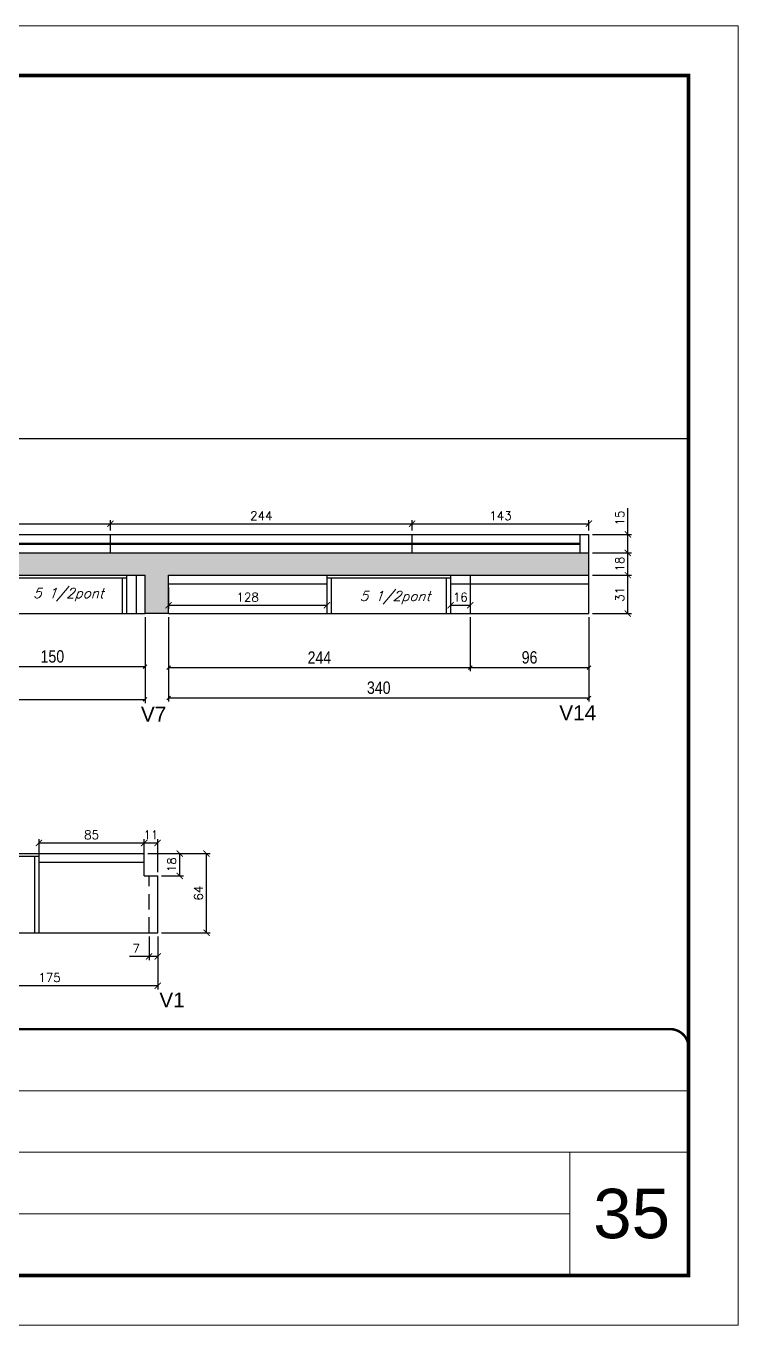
# Model space of a CAD drawing. Extents: x -10448 to -1189, y -11772 to 17235.
# Drawn here: x -6369 to -5793, y 6606 to 7656 of the extents above; entities that cross this region are included whole.
import ezdxf

# ---------------------------------------------------------------- set-up
doc = ezdxf.new("R2010")
doc.units = 0
for name, pattern in [('CONTINUO', [0]), ('DASHED', [0.75, 0.5, -0.25]), ('HIDDEN', [0.375, 0.25, -0.125])]:
    doc.linetypes.add(name, pattern=pattern)
for name, color, linetype in [('5', 5, 'Continuous'), ('COTA', 241, 'Continuous'), ('Painéis', 200, 'Continuous'), ('SARR_2.2x7', 40, 'Continuous'), ('SARR_3.5x7', 81, 'Continuous'), ('texto', 7, 'Continuous')]:
    doc.layers.add(name, color=color, linetype=linetype)
for name, color, linetype, lineweight in [('CARIMBO', 255, 'Continuous', 9), ('Folhas', 255, 'Continuous', 9), ('SARRAFO DE PRESSAO', 251, 'DASHED', 9)]:
    doc.layers.add(name, color=color, linetype=linetype, lineweight=lineweight)
doc.styles.add('ARIAL', font='arial.ttf')
doc.styles.add('COTA TECNICA', font='techl___.ttf', dxfattribs={"height": 10})
doc.styles.add('Romans', font='romans.shx')
doc.styles.get("Standard").update_dxf_attribs({"font": 'arial.ttf'})
doc.dimstyles.new('Cota Paínel', dxfattribs={"dimtxt": 7, "dimasz": 5, "dimexe": 3, "dimexo": 3, "dimgap": 3, "dimtad": 1, "dimdec": 1, "dimzin": 12, "dimdsep": 46, "dimtxsty": 'Romans', "dimblk": 'ARCHTICK', "dimcen": 0, "dimclrd": 4, "dimclre": 4, "dimclrt": 1, "dimadec": 1, "dimazin": 3, "dimtfac": 1, "dimtdec": 1, "dimtmove": 0, "dimatfit": 3, "dimldrblk": 'OBLIQUE', "dimfxl": 1, "dimtolj": 1, "dimtzin": 12, "dimarcsym": 0})
doc.dimstyles.new('PAINEL', dxfattribs={"dimtxt": 10, "dimasz": 3, "dimexe": 3, "dimexo": 3, "dimgap": 3, "dimtad": 1, "dimdec": 1, "dimzin": 12, "dimdsep": 46, "dimtxsty": 'COTA TECNICA', "dimblk1": 'OBLIQUE', "dimblk2": 'OBLIQUE', "dimsah": 1, "dimcen": 0.9, "dimclrd": 4, "dimclre": 4, "dimclrt": 240, "dimadec": 1, "dimazin": 3, "dimtfac": 1, "dimtdec": 1, "dimtmove": 0, "dimatfit": 3, "dimfxl": 1, "dimtolj": 1, "dimtzin": 12, "dimarcsym": 0})

# ---------------------------------------------------------------- blocks, each defined once
blk = doc.blocks.new('9999999999')
at = {"color": 30, "linetype": 'CONTINUO'}
for p, q in [((98564.6, 34379.6), (99584, 34379.6)), ((98564.6, 34329.8), (99488, 34329.8)), ((99584, 34329.8), (99488, 34329.8)), ((99488, 34329.8), (99488, 34230.2)), ((98564.6, 34280), (99488, 34280))]:
    blk.add_line(p, q, dxfattribs=at)
at = {"color": 30, "linetype": 'CONTINUO', "const_width": 2}
blk.add_lwpolyline([(99584, 34230.2), (99584, 34414.4, 0.414214), (99569, 34429.4), (98229, 34429.4, 0.414214), (98214, 34414.4), (98214, 34245.2, 0.414214), (98229, 34230.2), (99584, 34230.2)], format="xyb", dxfattribs=at)
at = {"layer": 'Folhas'}
blk.add_lwpolyline([(98139, 34190.2), (99624, 34190.2), (99624, 35240.2), (98139, 35240.2)], close=True, dxfattribs=at)
at = {"layer": 'Folhas', "color": 30, "const_width": 3}
blk.add_lwpolyline([(98214, 34230.2), (99584, 34230.2), (99584, 35200.2), (98214, 35200.2)], close=True, dxfattribs=at)
blk = doc.blocks.new('_Oblique')
at = {"color": 0, "linetype": 'ByBlock', "lineweight": -2}
blk.add_line((-0.5, -0.5), (0.5, 0.5), dxfattribs=at)
blk = doc.blocks.new('*D992')
at = {"layer": 'COTA', "color": 4, "linetype": 'ByBlock', "lineweight": -2, "transparency": 16777216}
for p, q in [((-6788.9, 7177.7), (-6788.9, 7108.3)), ((-6272.9, 7177.7), (-6272.9, 7108.3)), ((-6788.9, 7111.3), (-6272.9, 7111.3))]:
    blk.add_line(p, q, dxfattribs=at)
at = {"layer": 'Defpoints', "color": 0, "linetype": 'ByBlock', "transparency": 16777216}
for p in [(-6788.9, 7180.7), (-6272.9, 7180.7), (-6272.9, 7111.3)]:
    blk.add_point(p, dxfattribs=at)
at = {"layer": 'COTA', "color": 4, "linetype": 'ByBlock', "lineweight": -2, "transparency": 16777216, "xscale": 3, "yscale": 3, "zscale": 3, "rotation": 180}
blk.add_blockref('_Oblique', (-6788.9, 7111.3), dxfattribs=at)
at = {"layer": 'COTA', "color": 4, "linetype": 'ByBlock', "lineweight": -2, "transparency": 16777216, "xscale": 3, "yscale": 3, "zscale": 3}
blk.add_blockref('_Oblique', (-6272.9, 7111.3), dxfattribs=at)
at = {"layer": 'COTA', "color": 240, "linetype": 'ByBlock', "transparency": 16777216, "insert": (-6530.9, 7119.5), "char_height": 10, "attachment_point": 5, "style": 'COTA TECNICA'}
blk.add_mtext('\\A1;516', dxfattribs=at)
blk = doc.blocks.new('*D993')
at = {"layer": 'COTA', "color": 4, "linetype": 'ByBlock', "lineweight": -2, "transparency": 16777216}
for p, q in [((-6422.9, 7177.7), (-6422.9, 7134.8)), ((-6272.9, 7165.4), (-6272.9, 7134.8)), ((-6422.9, 7137.8), (-6272.9, 7137.8))]:
    blk.add_line(p, q, dxfattribs=at)
at = {"layer": 'Defpoints', "color": 0, "linetype": 'ByBlock', "transparency": 16777216}
for p in [(-6422.9, 7180.7), (-6272.9, 7168.4), (-6272.9, 7137.8)]:
    blk.add_point(p, dxfattribs=at)
at = {"layer": 'COTA', "color": 4, "linetype": 'ByBlock', "lineweight": -2, "transparency": 16777216, "xscale": 3, "yscale": 3, "zscale": 3, "rotation": 180}
blk.add_blockref('_Oblique', (-6422.9, 7137.8), dxfattribs=at)
at = {"layer": 'COTA', "color": 4, "linetype": 'ByBlock', "lineweight": -2, "transparency": 16777216, "xscale": 3, "yscale": 3, "zscale": 3}
blk.add_blockref('_Oblique', (-6272.9, 7137.8), dxfattribs=at)
at = {"layer": 'COTA', "color": 240, "linetype": 'ByBlock', "transparency": 16777216, "insert": (-6347.9, 7146), "char_height": 10, "attachment_point": 5, "style": 'COTA TECNICA'}
blk.add_mtext('\\A1;150', dxfattribs=at)
blk = doc.blocks.new('*D997')
at = {"layer": 'COTA', "color": 4, "linetype": 'ByBlock', "lineweight": -2, "transparency": 16777216}
for p, q in [((-6253.9, 7177.7), (-6253.9, 7134)), ((-6009.9, 7177.7), (-6009.9, 7134)), ((-6253.9, 7137), (-6009.9, 7137))]:
    blk.add_line(p, q, dxfattribs=at)
at = {"layer": 'Defpoints', "color": 0, "linetype": 'ByBlock', "transparency": 16777216}
for p in [(-6253.9, 7180.7), (-6009.9, 7180.7), (-6009.9, 7137)]:
    blk.add_point(p, dxfattribs=at)
at = {"layer": 'COTA', "color": 4, "linetype": 'ByBlock', "lineweight": -2, "transparency": 16777216, "xscale": 3, "yscale": 3, "zscale": 3, "rotation": 180}
blk.add_blockref('_Oblique', (-6253.9, 7137), dxfattribs=at)
at = {"layer": 'COTA', "color": 4, "linetype": 'ByBlock', "lineweight": -2, "transparency": 16777216, "xscale": 3, "yscale": 3, "zscale": 3}
blk.add_blockref('_Oblique', (-6009.9, 7137), dxfattribs=at)
at = {"layer": 'COTA', "color": 240, "linetype": 'ByBlock', "transparency": 16777216, "insert": (-6131.9, 7145.1), "char_height": 10, "attachment_point": 5, "style": 'COTA TECNICA'}
blk.add_mtext('\\A1;244', dxfattribs=at)
blk = doc.blocks.new('*D998')
at = {"layer": 'COTA', "color": 4, "linetype": 'ByBlock', "lineweight": -2, "transparency": 16777216}
for p, q in [((-6009.9, 7177.7), (-6009.9, 7134)), ((-5913.9, 7177.7), (-5913.9, 7134)), ((-6009.9, 7137), (-5913.9, 7137))]:
    blk.add_line(p, q, dxfattribs=at)
at = {"layer": 'Defpoints', "color": 0, "linetype": 'ByBlock', "transparency": 16777216}
for p in [(-6009.9, 7180.7), (-5913.9, 7180.7), (-5913.9, 7137)]:
    blk.add_point(p, dxfattribs=at)
at = {"layer": 'COTA', "color": 4, "linetype": 'ByBlock', "lineweight": -2, "transparency": 16777216, "xscale": 3, "yscale": 3, "zscale": 3, "rotation": 180}
blk.add_blockref('_Oblique', (-6009.9, 7137), dxfattribs=at)
at = {"layer": 'COTA', "color": 4, "linetype": 'ByBlock', "lineweight": -2, "transparency": 16777216, "xscale": 3, "yscale": 3, "zscale": 3}
blk.add_blockref('_Oblique', (-5913.9, 7137), dxfattribs=at)
at = {"layer": 'COTA', "color": 240, "linetype": 'ByBlock', "transparency": 16777216, "insert": (-5961.9, 7145.2), "char_height": 10, "attachment_point": 5, "style": 'COTA TECNICA'}
blk.add_mtext('\\A1;96', dxfattribs=at)
blk = doc.blocks.new('*D1001')
at = {"layer": 'COTA', "color": 4, "linetype": 'ByBlock', "lineweight": -2, "transparency": 16777216}
for p, q in [((-6253.9, 7177.7), (-6253.9, 7109.5)), ((-5913.9, 7177.7), (-5913.9, 7109.5)), ((-6253.9, 7112.5), (-5913.9, 7112.5))]:
    blk.add_line(p, q, dxfattribs=at)
at = {"layer": 'Defpoints', "color": 0, "linetype": 'ByBlock', "transparency": 16777216}
for p in [(-6253.9, 7180.7), (-5913.9, 7180.7), (-5913.9, 7112.5)]:
    blk.add_point(p, dxfattribs=at)
at = {"layer": 'COTA', "color": 4, "linetype": 'ByBlock', "lineweight": -2, "transparency": 16777216, "xscale": 3, "yscale": 3, "zscale": 3, "rotation": 180}
blk.add_blockref('_Oblique', (-6253.9, 7112.5), dxfattribs=at)
at = {"layer": 'COTA', "color": 4, "linetype": 'ByBlock', "lineweight": -2, "transparency": 16777216, "xscale": 3, "yscale": 3, "zscale": 3}
blk.add_blockref('_Oblique', (-5913.9, 7112.5), dxfattribs=at)
at = {"layer": 'COTA', "color": 240, "linetype": 'ByBlock', "transparency": 16777216, "insert": (-6083.9, 7120.7), "char_height": 10, "attachment_point": 5, "style": 'COTA TECNICA'}
blk.add_mtext('\\A1;340', dxfattribs=at)
blk = doc.blocks.new('_ArchTick')
at = {"color": 0, "linetype": 'ByBlock', "const_width": 0.15}
blk.add_lwpolyline([(-0.5, -0.5), (0.5, 0.5)], dxfattribs=at)
blk = doc.blocks.new('*D999')
at = {"layer": 'COTA', "color": 4, "lineweight": -2, "transparency": 16777216}
for p, q in [((-5910.9, 7211.7), (-5879.4, 7211.7)), ((-5882.4, 7180.7), (-5882.4, 7211.7)), ((-5910.9, 7180.7), (-5879.4, 7180.7))]:
    blk.add_line(p, q, dxfattribs=at)
at = {"layer": 'Defpoints', "color": 0, "transparency": 16777216}
for p in [(-5913.9, 7211.7), (-5882.4, 7211.7), (-5913.9, 7180.7)]:
    blk.add_point(p, dxfattribs=at)
at = {"layer": 'COTA', "color": 4, "lineweight": -2, "transparency": 16777216, "xscale": 5, "yscale": 5, "zscale": 5}
for p, rotation in [((-5882.4, 7211.7), 90), ((-5882.4, 7180.7), 270)]:
    blk.add_blockref('_ArchTick', p, dxfattribs=dict(at, rotation=rotation))
at = {"layer": 'COTA', "color": 1, "transparency": 16777216, "insert": (-5888.9, 7196.2), "char_height": 7, "attachment_point": 5, "rotation": 90, "style": 'Romans'}
blk.add_mtext('\\A1;31', dxfattribs=at)
blk = doc.blocks.new('*D1000')
at = {"layer": 'COTA', "color": 4, "lineweight": -2, "transparency": 16777216}
for p, q in [((-5910.9, 7229.7), (-5879.4, 7229.7)), ((-5882.4, 7211.7), (-5882.4, 7229.7)), ((-5910.9, 7211.7), (-5879.4, 7211.7))]:
    blk.add_line(p, q, dxfattribs=at)
at = {"layer": 'Defpoints', "color": 0, "transparency": 16777216}
for p in [(-5913.9, 7229.7), (-5882.4, 7229.7), (-5913.9, 7211.7)]:
    blk.add_point(p, dxfattribs=at)
at = {"layer": 'COTA', "color": 4, "lineweight": -2, "transparency": 16777216, "xscale": 5, "yscale": 5, "zscale": 5}
for p, rotation in [((-5882.4, 7229.7), 90), ((-5882.4, 7211.7), 270)]:
    blk.add_blockref('_ArchTick', p, dxfattribs=dict(at, rotation=rotation))
at = {"layer": 'COTA', "color": 1, "transparency": 16777216, "insert": (-5888.9, 7220.7), "char_height": 7, "attachment_point": 5, "rotation": 90, "style": 'Romans'}
blk.add_mtext('\\A1;18', dxfattribs=at)
blk = doc.blocks.new('*D1002')
at = {"layer": 'COTA', "color": 4, "lineweight": -2, "transparency": 16777216}
for p, q in [((-6253.9, 7201.7), (-6253.9, 7184.4)), ((-6125.9, 7201.7), (-6125.9, 7184.4)), ((-6253.9, 7187.4), (-6125.9, 7187.4))]:
    blk.add_line(p, q, dxfattribs=at)
at = {"layer": 'Defpoints', "color": 0, "transparency": 16777216}
for p in [(-6253.9, 7204.7), (-6125.9, 7204.7), (-6125.9, 7187.4)]:
    blk.add_point(p, dxfattribs=at)
at = {"layer": 'COTA', "color": 4, "lineweight": -2, "transparency": 16777216, "xscale": 5, "yscale": 5, "zscale": 5, "rotation": 180}
blk.add_blockref('_ArchTick', (-6253.9, 7187.4), dxfattribs=at)
at = {"layer": 'COTA', "color": 4, "lineweight": -2, "transparency": 16777216, "xscale": 5, "yscale": 5, "zscale": 5}
blk.add_blockref('_ArchTick', (-6125.9, 7187.4), dxfattribs=at)
at = {"layer": 'COTA', "color": 1, "transparency": 16777216, "insert": (-6189.9, 7193.9), "char_height": 7, "attachment_point": 5, "style": 'Romans'}
blk.add_mtext('\\A1;128', dxfattribs=at)
blk = doc.blocks.new('*D1003')
at = {"layer": 'COTA', "color": 4, "lineweight": -2, "transparency": 16777216}
for p, q in [((-6025.9, 7201.7), (-6025.9, 7184.4)), ((-6009.9, 7201.7), (-6009.9, 7184.4)), ((-6025.9, 7187.4), (-6009.9, 7187.4))]:
    blk.add_line(p, q, dxfattribs=at)
at = {"layer": 'Defpoints', "color": 0, "transparency": 16777216}
for p in [(-6025.9, 7204.7), (-6009.9, 7204.7), (-6009.9, 7187.4)]:
    blk.add_point(p, dxfattribs=at)
at = {"layer": 'COTA', "color": 4, "lineweight": -2, "transparency": 16777216, "xscale": 5, "yscale": 5, "zscale": 5, "rotation": 180}
blk.add_blockref('_ArchTick', (-6025.9, 7187.4), dxfattribs=at)
at = {"layer": 'COTA', "color": 4, "lineweight": -2, "transparency": 16777216, "xscale": 5, "yscale": 5, "zscale": 5}
blk.add_blockref('_ArchTick', (-6009.9, 7187.4), dxfattribs=at)
at = {"layer": 'COTA', "color": 1, "transparency": 16777216, "insert": (-6017.9, 7193.9), "char_height": 7, "attachment_point": 5, "style": 'Romans'}
blk.add_mtext('\\A1;16', dxfattribs=at)
blk = doc.blocks.new('*D1004')
at = {"layer": 'COTA', "color": 4, "lineweight": -2, "transparency": 16777216}
for p, q in [((-5882.4, 7244.7), (-5882.4, 7266)), ((-5910.9, 7244.7), (-5879.4, 7244.7)), ((-5882.4, 7229.7), (-5882.4, 7244.7)), ((-5910.9, 7229.7), (-5879.4, 7229.7))]:
    blk.add_line(p, q, dxfattribs=at)
at = {"layer": 'Defpoints', "color": 0, "transparency": 16777216}
for p in [(-5913.9, 7244.7), (-5882.4, 7244.7), (-5913.9, 7229.7)]:
    blk.add_point(p, dxfattribs=at)
at = {"layer": 'COTA', "color": 4, "lineweight": -2, "transparency": 16777216, "xscale": 5, "yscale": 5, "zscale": 5}
for p, rotation in [((-5882.4, 7244.7), 90), ((-5882.4, 7229.7), 270)]:
    blk.add_blockref('_ArchTick', p, dxfattribs=dict(at, rotation=rotation))
at = {"layer": 'COTA', "color": 1, "transparency": 16777216, "insert": (-5888.9, 7257.9), "char_height": 7, "attachment_point": 5, "rotation": 90, "style": 'Romans'}
blk.add_mtext('\\A1;15', dxfattribs=at)
blk = doc.blocks.new('*D1006')
at = {"layer": 'COTA', "color": 4, "lineweight": -2, "transparency": 16777216}
for p, q in [((-6544.9, 7247.7), (-6544.9, 7256.3)), ((-6300.9, 7247.7), (-6300.9, 7256.3)), ((-6544.9, 7253.3), (-6300.9, 7253.3))]:
    blk.add_line(p, q, dxfattribs=at)
at = {"layer": 'Defpoints', "color": 0, "transparency": 16777216}
for p in [(-6300.9, 7253.3), (-6544.9, 7244.7), (-6300.9, 7244.7)]:
    blk.add_point(p, dxfattribs=at)
at = {"layer": 'COTA', "color": 4, "lineweight": -2, "transparency": 16777216, "xscale": 5, "yscale": 5, "zscale": 5, "rotation": 180}
blk.add_blockref('_ArchTick', (-6544.9, 7253.3), dxfattribs=at)
at = {"layer": 'COTA', "color": 4, "lineweight": -2, "transparency": 16777216, "xscale": 5, "yscale": 5, "zscale": 5}
blk.add_blockref('_ArchTick', (-6300.9, 7253.3), dxfattribs=at)
at = {"layer": 'COTA', "color": 1, "transparency": 16777216, "insert": (-6422.9, 7259.8), "char_height": 7, "attachment_point": 5, "style": 'Romans'}
blk.add_mtext('\\A1;244', dxfattribs=at)
blk = doc.blocks.new('*D1007')
at = {"layer": 'COTA', "color": 4, "lineweight": -2, "transparency": 16777216}
for p, q in [((-6300.9, 7247.7), (-6300.9, 7256.3)), ((-6056.9, 7247.7), (-6056.9, 7256.3)), ((-6300.9, 7253.3), (-6056.9, 7253.3))]:
    blk.add_line(p, q, dxfattribs=at)
at = {"layer": 'Defpoints', "color": 0, "transparency": 16777216}
for p in [(-6056.9, 7253.3), (-6300.9, 7244.7), (-6056.9, 7244.7)]:
    blk.add_point(p, dxfattribs=at)
at = {"layer": 'COTA', "color": 4, "lineweight": -2, "transparency": 16777216, "xscale": 5, "yscale": 5, "zscale": 5, "rotation": 180}
blk.add_blockref('_ArchTick', (-6300.9, 7253.3), dxfattribs=at)
at = {"layer": 'COTA', "color": 4, "lineweight": -2, "transparency": 16777216, "xscale": 5, "yscale": 5, "zscale": 5}
blk.add_blockref('_ArchTick', (-6056.9, 7253.3), dxfattribs=at)
at = {"layer": 'COTA', "color": 1, "transparency": 16777216, "insert": (-6178.9, 7259.8), "char_height": 7, "attachment_point": 5, "style": 'Romans'}
blk.add_mtext('\\A1;244', dxfattribs=at)
blk = doc.blocks.new('*D1008')
at = {"layer": 'COTA', "color": 4, "lineweight": -2, "transparency": 16777216}
for p, q in [((-6056.9, 7247.7), (-6056.9, 7256.3)), ((-5913.9, 7247.7), (-5913.9, 7256.3)), ((-6056.9, 7253.3), (-5913.9, 7253.3))]:
    blk.add_line(p, q, dxfattribs=at)
at = {"layer": 'Defpoints', "color": 0, "transparency": 16777216}
for p in [(-5913.9, 7253.3), (-6056.9, 7244.7), (-5913.9, 7244.7)]:
    blk.add_point(p, dxfattribs=at)
at = {"layer": 'COTA', "color": 4, "lineweight": -2, "transparency": 16777216, "xscale": 5, "yscale": 5, "zscale": 5, "rotation": 180}
blk.add_blockref('_ArchTick', (-6056.9, 7253.3), dxfattribs=at)
at = {"layer": 'COTA', "color": 4, "lineweight": -2, "transparency": 16777216, "xscale": 5, "yscale": 5, "zscale": 5}
blk.add_blockref('_ArchTick', (-5913.9, 7253.3), dxfattribs=at)
at = {"layer": 'COTA', "color": 1, "transparency": 16777216, "insert": (-5985.4, 7259.8), "char_height": 7, "attachment_point": 5, "style": 'Romans'}
blk.add_mtext('\\A1;143', dxfattribs=at)
blk = doc.blocks.new('*D1010')
at = {"layer": 'COTA', "color": 4, "lineweight": -2, "transparency": 16777216}
for p, q in [((-6437.7, 6919.7), (-6437.7, 6876.9)), ((-6262.7, 6919.7), (-6262.7, 6876.9)), ((-6262.7, 6879.9), (-6437.7, 6879.9))]:
    blk.add_line(p, q, dxfattribs=at)
at = {"layer": 'Defpoints', "color": 0, "transparency": 16777216}
for p in [(-6437.7, 6922.7), (-6262.7, 6922.7), (-6437.7, 6879.9)]:
    blk.add_point(p, dxfattribs=at)
at = {"layer": 'COTA', "color": 4, "lineweight": -2, "transparency": 16777216, "xscale": 5, "yscale": 5, "zscale": 5, "rotation": 180}
blk.add_blockref('_ArchTick', (-6437.7, 6879.9), dxfattribs=at)
at = {"layer": 'COTA', "color": 4, "lineweight": -2, "transparency": 16777216, "xscale": 5, "yscale": 5, "zscale": 5}
blk.add_blockref('_ArchTick', (-6262.7, 6879.9), dxfattribs=at)
at = {"layer": 'COTA', "color": 1, "transparency": 16777216, "insert": (-6350.2, 6886.4), "char_height": 7, "attachment_point": 5, "style": 'Romans'}
blk.add_mtext('\\A1;175', dxfattribs=at)
blk = doc.blocks.new('*D1012')
at = {"layer": 'COTA', "color": 4, "lineweight": -2, "transparency": 16777216}
for p, q in [((-6269.7, 6919.7), (-6269.7, 6900.6)), ((-6262.7, 6919.7), (-6262.7, 6900.6)), ((-6269.7, 6903.6), (-6285.4, 6903.6)), ((-6262.7, 6903.6), (-6269.7, 6903.6))]:
    blk.add_line(p, q, dxfattribs=at)
at = {"layer": 'Defpoints', "color": 0, "transparency": 16777216}
for p in [(-6269.7, 6922.7), (-6262.7, 6922.7), (-6269.7, 6903.6)]:
    blk.add_point(p, dxfattribs=at)
at = {"layer": 'COTA', "color": 4, "lineweight": -2, "transparency": 16777216, "xscale": 5, "yscale": 5, "zscale": 5, "rotation": 180}
blk.add_blockref('_ArchTick', (-6269.7, 6903.6), dxfattribs=at)
at = {"layer": 'COTA', "color": 4, "lineweight": -2, "transparency": 16777216, "xscale": 5, "yscale": 5, "zscale": 5}
blk.add_blockref('_ArchTick', (-6262.7, 6903.6), dxfattribs=at)
at = {"layer": 'COTA', "color": 1, "transparency": 16777216, "insert": (-6280.1, 6910.1), "char_height": 7, "attachment_point": 5, "style": 'Romans'}
blk.add_mtext('\\A1;7', dxfattribs=at)
blk = doc.blocks.new('*D1013')
at = {"layer": 'COTA', "color": 4, "lineweight": -2, "transparency": 16777216}
for p, q in [((-6358.7, 6982.7), (-6358.7, 6998.3)), ((-6358.7, 6995.3), (-6273.7, 6995.3)), ((-6273.7, 6982.7), (-6273.7, 6998.3))]:
    blk.add_line(p, q, dxfattribs=at)
at = {"layer": 'Defpoints', "color": 0, "transparency": 16777216}
for p in [(-6273.7, 6995.3), (-6358.7, 6979.7), (-6273.7, 6979.7)]:
    blk.add_point(p, dxfattribs=at)
at = {"layer": 'COTA', "color": 4, "lineweight": -2, "transparency": 16777216, "xscale": 5, "yscale": 5, "zscale": 5, "rotation": 180}
blk.add_blockref('_ArchTick', (-6358.7, 6995.3), dxfattribs=at)
at = {"layer": 'COTA', "color": 4, "lineweight": -2, "transparency": 16777216, "xscale": 5, "yscale": 5, "zscale": 5}
blk.add_blockref('_ArchTick', (-6273.7, 6995.3), dxfattribs=at)
at = {"layer": 'COTA', "color": 1, "transparency": 16777216, "insert": (-6316.2, 7001.8), "char_height": 7, "attachment_point": 5, "style": 'Romans'}
blk.add_mtext('\\A1;85', dxfattribs=at)
blk = doc.blocks.new('*D1014')
at = {"layer": 'COTA', "color": 4, "lineweight": -2, "transparency": 16777216}
for p, q in [((-6273.7, 6982.7), (-6273.7, 6998.3)), ((-6273.7, 6995.3), (-6262.7, 6995.3)), ((-6262.7, 6971.7), (-6262.7, 6998.3))]:
    blk.add_line(p, q, dxfattribs=at)
at = {"layer": 'Defpoints', "color": 0, "transparency": 16777216}
for p in [(-6262.7, 6995.3), (-6273.7, 6979.7), (-6262.7, 6968.7)]:
    blk.add_point(p, dxfattribs=at)
at = {"layer": 'COTA', "color": 4, "lineweight": -2, "transparency": 16777216, "xscale": 5, "yscale": 5, "zscale": 5, "rotation": 180}
blk.add_blockref('_ArchTick', (-6273.7, 6995.3), dxfattribs=at)
at = {"layer": 'COTA', "color": 4, "lineweight": -2, "transparency": 16777216, "xscale": 5, "yscale": 5, "zscale": 5}
blk.add_blockref('_ArchTick', (-6262.7, 6995.3), dxfattribs=at)
at = {"layer": 'COTA', "color": 1, "transparency": 16777216, "insert": (-6268.2, 7001.8), "char_height": 7, "attachment_point": 5, "style": 'Romans'}
blk.add_mtext('\\A1;11', dxfattribs=at)
blk = doc.blocks.new('*D1017')
at = {"layer": 'COTA', "color": 4, "lineweight": -2, "transparency": 16777216}
for p, q in [((-6270.7, 6986.7), (-6220.2, 6986.7)), ((-6223.2, 6922.7), (-6223.2, 6986.7)), ((-6259.7, 6922.7), (-6220.2, 6922.7))]:
    blk.add_line(p, q, dxfattribs=at)
at = {"layer": 'Defpoints', "color": 0, "transparency": 16777216}
for p in [(-6273.7, 6986.7), (-6223.2, 6986.7), (-6262.7, 6922.7)]:
    blk.add_point(p, dxfattribs=at)
at = {"layer": 'COTA', "color": 4, "lineweight": -2, "transparency": 16777216, "xscale": 5, "yscale": 5, "zscale": 5}
for p, rotation in [((-6223.2, 6986.7), 90), ((-6223.2, 6922.7), 270)]:
    blk.add_blockref('_ArchTick', p, dxfattribs=dict(at, rotation=rotation))
at = {"layer": 'COTA', "color": 1, "transparency": 16777216, "insert": (-6229.7, 6954.7), "char_height": 7, "attachment_point": 5, "rotation": 90, "style": 'Romans'}
blk.add_mtext('\\A1;64', dxfattribs=at)
blk = doc.blocks.new('*D1018')
at = {"layer": 'COTA', "color": 4, "lineweight": -2, "transparency": 16777216}
for p, q in [((-6270.7, 6986.7), (-6241.9, 6986.7)), ((-6244.9, 6968.7), (-6244.9, 6986.7)), ((-6259.7, 6968.7), (-6241.9, 6968.7))]:
    blk.add_line(p, q, dxfattribs=at)
at = {"layer": 'Defpoints', "color": 0, "transparency": 16777216}
for p in [(-6273.7, 6986.7), (-6244.9, 6986.7), (-6262.7, 6968.7)]:
    blk.add_point(p, dxfattribs=at)
at = {"layer": 'COTA', "color": 4, "lineweight": -2, "transparency": 16777216, "xscale": 5, "yscale": 5, "zscale": 5}
for p, rotation in [((-6244.9, 6986.7), 90), ((-6244.9, 6968.7), 270)]:
    blk.add_blockref('_ArchTick', p, dxfattribs=dict(at, rotation=rotation))
at = {"layer": 'COTA', "color": 1, "transparency": 16777216, "insert": (-6251.4, 6977.7), "char_height": 7, "attachment_point": 5, "rotation": 90, "style": 'Romans'}
blk.add_mtext('\\A1;18', dxfattribs=at)

msp = doc.modelspace()

# ---------------------------------------------------------------- hatches: boundary and pattern name
at = {"layer": 'COTA', "linetype": 'ByBlock'}
h = msp.add_hatch(dxfattribs=at)
h.set_pattern_fill('AR-CONC', color=256, scale=0.03)
h.set_pattern_definition([(50, (-1544.4806, -189.847), (5.46554, -0.4781726), [0.5715, -6.2865]), (355, (-1544.4806, -189.847), (-1.0573026, 5.7317054), [0.4572, -5.0292175]), (100.451445, (-1544.025, -189.887), (4.4082374, 5.2535326), [0.4857003, -5.3427073]), (46.1842, (-1544.4806, -188.323), (8.132371, -1.26127), [0.85725, -9.42975]), (96.63556, (-1543.803, -188.428), (7.122124, 7.422784), [0.728551, -8.014068]), (351.18415, (-1544.481, -188.323), (7.122124, 7.422784), [0.685799, -7.543792]), (21, (-1543.7186, -188.704), (4.5484317, -3.067956), [0.5715, -6.2865]), (326, (-1543.7186, -188.704), (1.854061, 5.525639), [0.4572, -5.0292]), (71.451445, (-1543.3396, -188.96), (6.4024926, 2.457683), [0.4857003, -5.342698]), (37.5, (-1544.4806, -189.8472), (0.0926581, 2.53665117), [0, -4.96824, 0, -5.1054, 0, -5.04825]), (7.5, (-1544.4806, -189.8472), (2.0045899, 3.00541724), [0, -2.91084, 0, -4.85394, 0, -1.92405]), (327.5, (-1546.1799, -189.8472), (4.06771786, -0.1718623), [0, -1.905, 0, -5.9436, 0, -7.8867]), (317.5, (-1546.942, -189.847), (4.4438754, 0.7627947), [0, -2.4765, 0, -3.94716, 0, -5.6007])])
h.paths.add_polyline_path([(-6788.93, 7229.69), (-6788.93, 7211.69), (-6272.93, 7211.69), (-6272.93, 7180.69), (-6253.93, 7180.69), (-6253.93, 7211.69), (-5913.93, 7211.69), (-5913.93, 7229.69), (-6056.93, 7229.69)])

# ---------------------------------------------------------------- linework, layer by layer
at = {"layer": 'COTA'}
msp.add_line((-7203.28, 7322.08), (-5833.28, 7322.08), dxfattribs=at)
at = {"layer": 'COTA', "linetype": 'ByBlock'}
for p, q in [((-5913.93, 7211.69), (-5913.93, 7229.69)), ((-6253.93, 7180.69), (-6272.93, 7180.69))]:
    msp.add_line(p, q, dxfattribs=at)
at = {"layer": 'Painéis', "linetype": 'ByBlock'}
for p, q in [((-6788.93, 7244.69), (-6056.93, 7244.69)), ((-6300.93, 7229.69), (-6300.93, 7244.69)), ((-6056.93, 7229.69), (-6056.93, 7244.69)), ((-6056.93, 7244.69), (-5913.93, 7244.69)), ((-6056.93, 7229.69), (-6056.93, 7244.69)), ((-5913.93, 7229.69), (-5913.93, 7244.69)), ((-6788.93, 7229.69), (-6056.93, 7229.69)), ((-6056.93, 7229.69), (-5913.93, 7229.69)), ((-6788.93, 7211.69), (-6272.93, 7211.69)), ((-6272.93, 7180.69), (-6272.93, 7211.69)), ((-6253.93, 7211.69), (-5913.93, 7211.69)), ((-6253.93, 7180.69), (-6253.93, 7211.69)), ((-6009.93, 7211.69), (-6009.93, 7180.69)), ((-5913.93, 7180.69), (-5913.93, 7211.69)), ((-6788.93, 7180.69), (-6272.93, 7180.69)), ((-6253.93, 7180.69), (-5913.93, 7180.69)), ((-6437.72, 6986.74), (-6273.72, 6986.74)), ((-6273.72, 6968.74), (-6273.72, 6986.74)), ((-6273.72, 6968.74), (-6262.72, 6968.74)), ((-6262.72, 6922.74), (-6262.72, 6968.74)), ((-6437.72, 6922.74), (-6262.72, 6922.74))]:
    msp.add_line(p, q, dxfattribs=at)
at = {"layer": 'SARR_2.2x7', "linetype": 'Continuous'}
for p, q in [((-6544.93, 7237.69), (-6300.93, 7237.69)), ((-6544.93, 7236.69), (-6300.93, 7236.69)), ((-6300.93, 7237.69), (-6056.93, 7237.69)), ((-6300.93, 7236.69), (-6056.93, 7236.69)), ((-5920.93, 7229.69), (-5920.93, 7244.69)), ((-6410.93, 7209.49), (-6287.93, 7209.49)), ((-6279.93, 7180.69), (-6279.93, 7211.69)), ((-6253.93, 7204.69), (-6125.93, 7204.69)), ((-6125.93, 7209.49), (-6025.93, 7209.49)), ((-6025.93, 7204.69), (-6009.93, 7204.69)), ((-6009.93, 7204.69), (-5913.93, 7204.69)), ((-6422.72, 6984.54), (-6358.72, 6984.54)), ((-6358.72, 6979.74), (-6273.72, 6979.74))]:
    msp.add_line(p, q, dxfattribs=at)
at = {"layer": 'SARR_2.2x7', "linetype": 'HIDDEN', "ltscale": 50}
msp.add_line((-6269.72, 6922.74), (-6269.72, 6968.74), dxfattribs=at)
at = {"layer": 'SARR_2.2x7', "linetype": 'Continuous'}
for points in [[(-6056.93, 7237.69), (-6009.93, 7237.69), (-5920.93, 7237.69)], [(-6056.93, 7236.69), (-6009.93, 7236.69), (-5920.93, 7236.69)]]:
    msp.add_lwpolyline(points, dxfattribs=at)
at = {"layer": 'SARR_3.5x7'}
for p, q in [((-6291.43, 7209.49), (-6291.43, 7180.69)), ((-6287.93, 7211.69), (-6287.93, 7180.69)), ((-6125.93, 7211.69), (-6125.93, 7180.69)), ((-6122.43, 7209.49), (-6122.43, 7180.69)), ((-6029.43, 7209.49), (-6029.43, 7180.69)), ((-6025.93, 7211.69), (-6025.93, 7180.69)), ((-6291.43, 7180.69), (-6287.93, 7180.69)), ((-6125.93, 7180.69), (-6122.43, 7180.69)), ((-6029.43, 7180.69), (-6025.93, 7180.69)), ((-6362.22, 6984.54), (-6362.22, 6922.74)), ((-6358.72, 6986.74), (-6358.72, 6922.74)), ((-6362.22, 6922.74), (-6358.72, 6922.74))]:
    msp.add_line(p, q, dxfattribs=at)

# ---------------------------------------------------------------- block references
at = {"layer": 'SARRAFO DE PRESSAO', "color": 6, "linetype": 'ByBlock'}
msp.add_blockref('9999999999', (-105417.26, -27584.58), dxfattribs=at)

# ---------------------------------------------------------------- texts
at = {"layer": '5', "linetype": 'Continuous'}
for s, rotation, p in [('V7', 0.00004, (-6276.26, 7093.33)), ('V14', 0.00004, (-5937.86, 7094.48)), ('V1', 359.99996, (-6261.34, 6862.38))]:
    msp.add_text(s, height=12, rotation=rotation, dxfattribs=at).set_placement(p)
at = {"layer": 'CARIMBO', "style": 'ARIAL'}
msp.add_text('35', height=40, dxfattribs=at).set_placement((-5910.42, 6675.77))
at = {"layer": 'texto', "color": 2, "char_height": 8, "attachment_point": 5, "style": 'Romans'}
for insert in [(-6334.93, 7195.91), (-6070.72, 7193.52)]:
    msp.add_mtext('{\\Q19;\\C256;5 1/2pont}', dxfattribs=dict(at, insert=insert))

# ---------------------------------------------------------------- dimensions: what is measured, and where the dimension line sits
at = {"layer": 'COTA'}
for base, p1, p2, picture, middle in [((-5882.36, 7244.69), (-5913.93, 7229.69), (-5913.93, 7244.69), '*D1004', (-5888.86, 7257.86)), ((-5882.36, 7229.69), (-5913.93, 7211.69), (-5913.93, 7229.69), '*D1000', (-5888.86, 7220.69)), ((-5882.36, 7211.69), (-5913.93, 7180.69), (-5913.93, 7211.69), '*D999', (-5888.86, 7196.19)), ((-6223.25, 6986.74), (-6262.72, 6922.74), (-6273.72, 6986.74), '*D1017', (-6229.75, 6954.74)), ((-6244.87, 6986.74), (-6262.72, 6968.74), (-6273.72, 6986.74), '*D1018', (-6251.37, 6977.74))]:
    dim = msp.add_linear_dim(base=base, p1=p1, p2=p2, angle=90, dimstyle='Cota Paínel', dxfattribs=at)
    dim.commit()
    dim.dimension.update_dxf_attribs({"geometry": picture, "text_midpoint": middle})
for base, p1, p2, picture, middle in [((-6300.93, 7253.3), (-6544.93, 7244.69), (-6300.93, 7244.69), '*D1006', (-6422.93, 7259.8)), ((-6056.93, 7253.3), (-6300.93, 7244.69), (-6056.93, 7244.69), '*D1007', (-6178.93, 7259.8)), ((-5913.93, 7253.3), (-6056.93, 7244.69), (-5913.93, 7244.69), '*D1008', (-5985.43, 7259.8))]:
    dim = msp.add_linear_dim(base=base, p1=p1, p2=p2, dimstyle='Cota Paínel', override={"dimtmove": 1}, dxfattribs=at)
    dim.commit()
    dim.dimension.update_dxf_attribs({"geometry": picture, "text_midpoint": middle})
for base, p1, p2, picture, middle in [((-6125.93, 7187.37), (-6253.93, 7204.69), (-6125.93, 7204.69), '*D1002', (-6189.93, 7193.87)), ((-6273.72, 6995.34), (-6358.72, 6979.74), (-6273.72, 6979.74), '*D1013', (-6316.22, 7001.84)), ((-6437.72, 6879.88), (-6262.72, 6922.74), (-6437.72, 6922.74), '*D1010', (-6350.22, 6886.38)), ((-6269.72, 6903.58), (-6262.72, 6922.74), (-6269.72, 6922.74), '*D1012', (-6280.05, 6910.08))]:
    dim = msp.add_linear_dim(base=base, p1=p1, p2=p2, dimstyle='Cota Paínel', dxfattribs=at)
    dim.commit()
    dim.dimension.update_dxf_attribs({"geometry": picture, "text_midpoint": middle})
dim = msp.add_linear_dim(base=(-6009.93, 7187.37), p1=(-6025.93, 7204.69), p2=(-6009.93, 7204.69), dimstyle='Cota Paínel', dxfattribs=at)
dim.commit()
dim.dimension.update_dxf_attribs({"geometry": '*D1003', "text_midpoint": (-6017.93, 7187.37), "dimtype": 160})
at = {"layer": 'COTA', "linetype": 'ByBlock'}
for base, p1, p2, picture, middle in [((-6272.93, 7111.35), (-6788.93, 7180.69), (-6272.93, 7180.69), '*D992', (-6530.93, 7119.46)), ((-6272.93, 7137.85), (-6422.93, 7180.69), (-6272.93, 7168.44), '*D993', (-6347.93, 7145.96)), ((-6009.93, 7137.03), (-6253.93, 7180.69), (-6009.93, 7180.69), '*D997', (-6131.93, 7145.11)), ((-5913.93, 7112.49), (-6253.93, 7180.69), (-5913.93, 7180.69), '*D1001', (-6083.93, 7120.71))]:
    dim = msp.add_linear_dim(base=base, p1=p1, p2=p2, dimstyle='PAINEL', dxfattribs=at)
    dim.commit()
    dim.dimension.update_dxf_attribs({"geometry": picture, "text_midpoint": middle})
dim = msp.add_linear_dim(base=(-5913.93, 7137.03), p1=(-6009.93, 7180.69), p2=(-5913.93, 7180.69), dimstyle='PAINEL', override={"dimtmove": 1}, dxfattribs=at)
dim.commit()
dim.dimension.update_dxf_attribs({"geometry": '*D998', "text_midpoint": (-5961.93, 7145.16)})
at = {"layer": 'COTA'}
dim = msp.add_linear_dim(base=(-6262.72, 6995.34), p1=(-6273.72, 6979.74), p2=(-6262.72, 6968.74), dimstyle='Cota Paínel', override={"dimtmove": 1}, dxfattribs=at)
dim.commit()
dim.dimension.update_dxf_attribs({"geometry": '*D1014', "text_midpoint": (-6268.22, 6995.34), "dimtype": 160})

doc.saveas('drawing.dxf')
